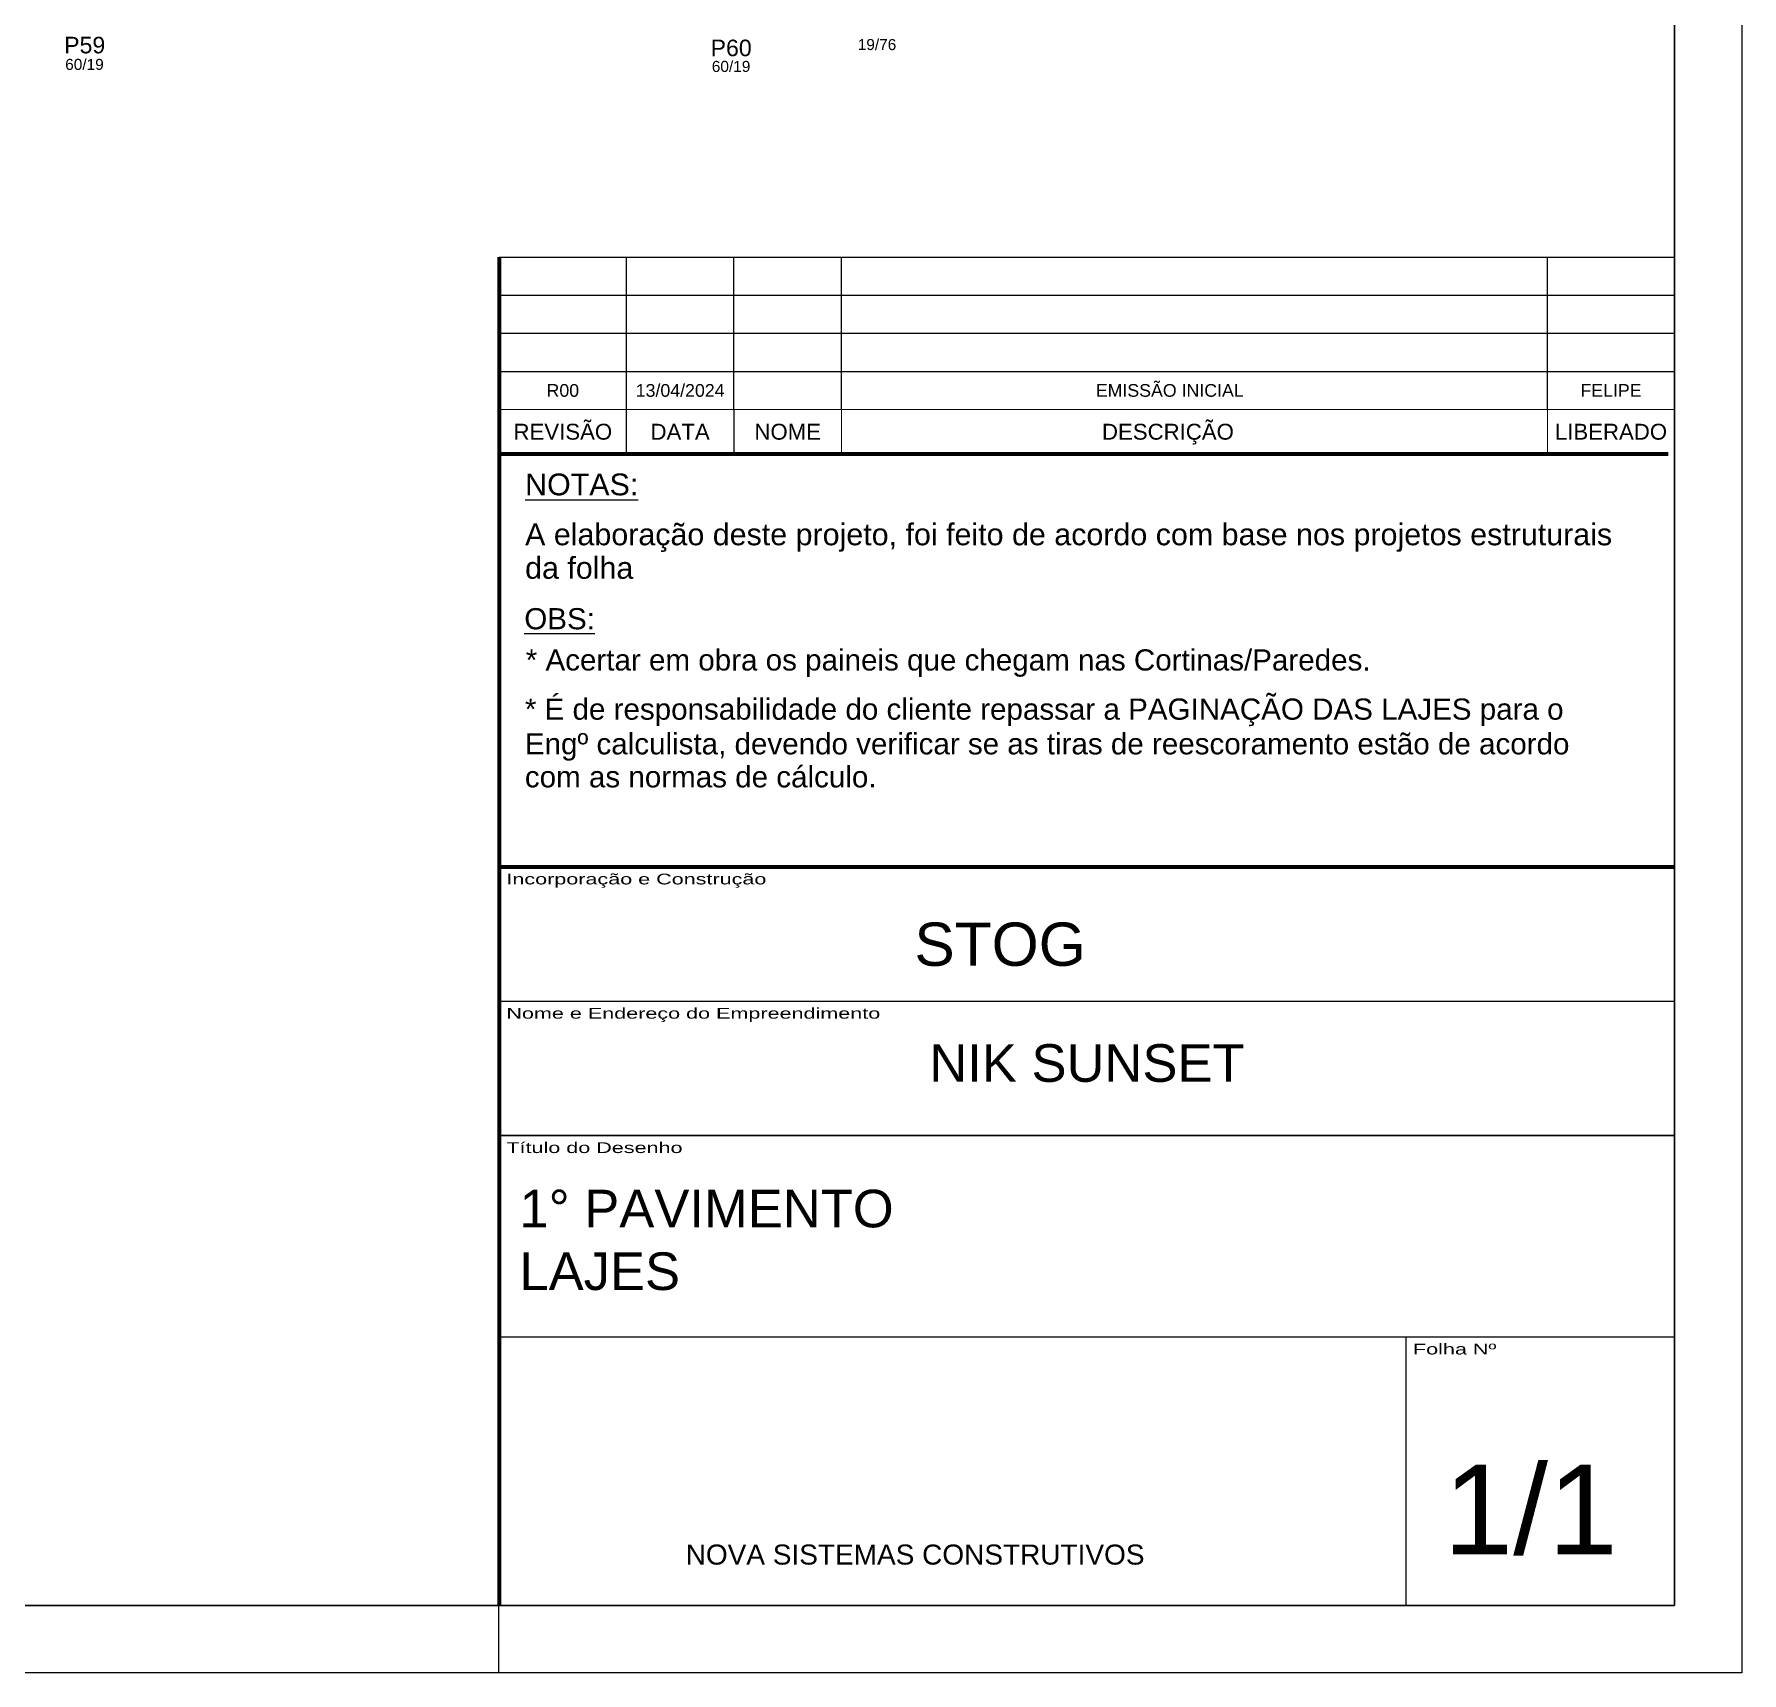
# Model space of a CAD drawing. Header units: millimetres. Extents: x 2332 to 8660, y 363 to 3984.
# Drawn here: x 7111 to 8660, y 363 to 1849 of the extents above; entities that cross this region are included whole.
import ezdxf
from ezdxf.enums import TextEntityAlignment as Align

# ---------------------------------------------------------------- set-up
doc = ezdxf.new("R2010")
doc.units = ezdxf.units.MM
for name, color, linetype, lineweight in [('CARIMBO', 255, 'Continuous', 9), ('FOLHA', 255, 'Continuous', 5), ('Folhas', 255, 'Continuous', 9)]:
    doc.layers.add(name, color=color, linetype=linetype, lineweight=lineweight)
for name, color, linetype in [('P-D', 2, 'Continuous'), ('PIL-N', 4, 'Continuous'), ('VIG-D', 2, 'Continuous')]:
    doc.layers.add(name, color=color, linetype=linetype)
doc.styles.add('ARIAL', font='arial.ttf')
doc.styles.get("Standard").update_dxf_attribs({"font": 'arial.ttf'})
doc.styles.add('Tecnologia', font='')
doc.styles.add('VERDANA', font='verdana.ttf', dxfattribs={"oblique": 15})
doc.styles.get('Tecnologia').set_extended_font_data('Forgotten Futurist')

# ---------------------------------------------------------------- blocks, each defined once
blk = doc.blocks.new('Carimbo Laje')
at = {"layer": 'CARIMBO', "color": 30}
for points, const_width in [([(124981.9, 144853.7), (123684.7, 144853.7), (123684.7, 144038.4)], 4.45), ([(123684.7, 144705.5), (124981.9, 144705.5)], 1.48), ([(123684.7, 144557.3), (124981.9, 144557.3)], 1.48), ([(123684.7, 144334.9), (124981.9, 144334.9)], 1.48), ([(124685.4, 144038.4), (124685.4, 144334.9)], 1.48), ([(123684.7, 144038.4), (124981.9, 144038.4)], 1.48)]:
    blk.add_lwpolyline(points, dxfattribs=dict(at, const_width=const_width))
at = {"color": 0, "linetype": 'Continuous', "ltscale": 5, "style": 'ARIAL'}
blk.add_text('NOVA SISTEMAS CONSTRUTIVOS', height=22.118, dxfattribs=at).set_placement((123890.4, 144083.7))
at = {"color": 7, "style": 'ARIAL'}
blk.add_attdef('INCORPORAÇÃO_E_CONTRUÇÃO', text='', height=45.7, dxfattribs=at).set_placement((124364.7, 144777.9), align=Align.MIDDLE_CENTER)
blk.add_attdef('NOME_DA_OBRA', text='', height=41.5, dxfattribs=at).set_placement((124333.3, 144616.6), align=Align.CENTER)
for tag, p in [('PAVIMENTO', (123706.9, 144455.9)), ('TIPO_DE_PROJETO', (123706.9, 144386.8))]:
    blk.add_attdef(tag, p, '', height=41.5, dxfattribs=at)
at = {"color": 7, "style": 'ARIAL', "oblique": 10}
blk.add_attdef('FOLHA_Nº', text='', height=111.2, dxfattribs=at).set_placement((124832.8, 144149.1), align=Align.CENTER)
at = {"layer": 'CARIMBO', "color": 7, "style": 'VERDANA'}
blk.add_attdef('ENDEREÇO', text='', height=14.8, dxfattribs=at).set_placement((124333.3, 144572.1), align=Align.CENTER)
at = {"layer": 'Folhas', "style": 'Tecnologia', "width": 1.5}
for s, p in [('Incorporação e Construção', (123692.5, 144846.3)), ('Nome e Endereço do Empreendimento', (123692.5, 144698.1)), ('Título do Desenho', (123692.5, 144549.8)), ('Folha Nº', (124693.1, 144327.5))]:
    blk.add_text(s, height=11.86, dxfattribs=at).set_placement(p, align=Align.TOP_LEFT)
blk = doc.blocks.new('Revisão Carimbo')
at = {"color": 30}
for p, q in [((0, 155), (925, 155)), ((100, 35), (100, 155)), ((184.66, 35), (184.66, 155)), ((269.32, 35), (269.32, 155)), ((825, 35), (825, 155)), ((0, 125), (925, 125)), ((0, 95), (925, 95)), ((0, 65), (925, 65))]:
    blk.add_line(p, q, dxfattribs=at)
for points, const_width in [([(0, 0), (0, 155)], 3), ([(0, 35), (925, 35)], 1), ([(100, 35), (100, 0)], 1), ([(184.66, 35), (184.66, 0)], 1), ([(269.32, 35), (269.32, 0)], 1), ([(825, 35), (825, 0)], 1), ([(0, 0), (920, 0)], 3)]:
    blk.add_lwpolyline(points, dxfattribs=dict(at, const_width=const_width))
at = {"color": 7, "style": 'ARIAL'}
for s, p in [('REVISÃO', (50, 17.5)), ('DESCRIÇÃO', (526.27, 17.5)), ('DATA', (142.33, 17.5)), ('NOME', (226.99, 17.5)), ('LIBERADO', (875, 17.5))]:
    blk.add_text(s, height=12.5, dxfattribs=at).set_placement(p, align=Align.MIDDLE_CENTER)
at = {"layer": 'CARIMBO', "color": 7, "style": 'ARIAL'}
for tag, p in [('REVISÃO_03', (50, 140)), ('DATA', (142.33, 140)), ('NOME', (226.99, 140)), ('LIBERADO', (875, 140)), ('REVISÃO_02', (50, 110)), ('DATA', (142.33, 110)), ('NOME', (226.99, 110)), ('LIBERADO', (875, 110)), ('REVISÃO_01', (50, 80)), ('DATA', (142.33, 80)), ('NOME', (226.99, 80)), ('LIBERADO', (875, 80)), ('REVISÃO_00', (50, 50)), ('DATA', (142.33, 50)), ('NOME', (226.99, 50)), ('LIBERADO', (875, 50))]:
    blk.add_attdef(tag, text='', height=10, dxfattribs=at).set_placement(p, align=Align.MIDDLE_CENTER)
for p in [(279.32, 140), (279.32, 110), (279.32, 80), (279.32, 50)]:
    blk.add_attdef('DESCRIÇÃO', text='', height=10, dxfattribs=at).set_placement(p, align=Align.MIDDLE_LEFT)

msp = doc.modelspace()

# ---------------------------------------------------------------- linework, layer by layer
at = {"color": 30}
for p, q in [((8599.15, 3923.08), (8599.15, 423.75)), ((8599.15, 423.75), (2484.47, 423.75))]:
    msp.add_line(p, q, dxfattribs=at)
at = {"layer": 'CARIMBO', "color": 30, "const_width": 3.65}
msp.add_lwpolyline([(7532.97, 1093.92), (7532.97, 1468.54)], dxfattribs=at)
at = {"layer": 'FOLHA'}
for p, q in [((8660.11, 3984.04), (8660.11, 362.79)), ((7532.28, 423.75), (7532.28, 362.79)), ((8660.11, 362.79), (2332.06, 362.79))]:
    msp.add_line(p, q, dxfattribs=at)

# ---------------------------------------------------------------- block references
at = {"layer": 'CARIMBO', "color": 1}
ref = msp.add_blockref('Revisão Carimbo', (7532.97, 1468.54), dxfattribs=dict(at, xscale=1.152505138133646, yscale=1.152505138133646, zscale=1.152505138133646))
ref.add_attrib('REVISÃO_00', 'R00', dxfattribs={"color": 1, "height": 11.525, "style": 'ARIAL'}).set_placement((7590.6, 1526.17), align=Align.MIDDLE_CENTER)
ref.add_attrib('DATA', '13/04/2024', dxfattribs={"color": 1, "height": 11.525, "style": 'ARIAL'}).set_placement((7697.01, 1526.17), align=Align.MIDDLE_CENTER)
ref.add_attrib('DESCRIÇÃO', '                                                 EMISSÃO INICIAL', dxfattribs={"color": 1, "height": 11.5251, "style": 'ARIAL'}).set_placement((7854.89, 1526.17), align=Align.MIDDLE_LEFT)
ref.add_attrib('LIBERADO', 'FELIPE', dxfattribs={"color": 1, "height": 11.525, "style": 'ARIAL'}).set_placement((8541.41, 1526.17), align=Align.MIDDLE_CENTER)
at = {"layer": 'CARIMBO', "linetype": 'ByBlock'}
ref = msp.add_blockref('Carimbo Laje', (-94125.27, -117963.48), dxfattribs=dict(at, xscale=0.8219144908905698, yscale=0.8219144908905698, zscale=0.8219144908905698))
ref.add_attrib('FOLHA_Nº', '  1/1', (8326.24, 470.25), dxfattribs={"layer": '0', "height": 81.442, "style": 'ARIAL'})
ref.add_attrib('TIPO_DE_PROJETO', 'LAJES', (7551.25, 710.1), dxfattribs={"layer": '0', "height": 34.118, "style": 'ARIAL'})
ref.add_attrib('PAVIMENTO', '1° PAVIMENTO', (7551.25, 766.94), dxfattribs={"layer": '0', "height": 34.1176, "style": 'ARIAL'})
ref.add_attrib('NOME_DA_OBRA', 'NIK SUNSET', dxfattribs={"layer": '0', "height": 34.118, "style": 'ARIAL'}).set_placement((8066.06, 898.96), align=Align.CENTER)
ref.add_attrib('INCORPORAÇÃO_E_CONTRUÇÃO', 'STOG', dxfattribs={"layer": '0', "height": 39.265, "style": 'ARIAL'}).set_placement((7987.23, 1043.45), align=Align.TOP_CENTER)

# ---------------------------------------------------------------- texts
at = {"layer": 'CARIMBO', "style": 'ARIAL'}
for s, height, p in [('%%UNOTAS:', 19.751, (7556.37, 1431.02)), ('A elaboração deste projeto, foi feito de acordo com base nos projetos estruturais', 19.7506, (7556.37, 1385.71)), ('da folha', 19.751, (7556.37, 1355.32)), ('%%UOBS:', 19.202, (7555.63, 1309.47)), ('* Acertar em obra os paineis que chegam nas Cortinas/Paredes.', 19.2019, (7556.98, 1272.07)), ('* É de responsabilidade do cliente repassar a PAGINAÇÃO DAS LAJES para o', 19.2019, (7556.16, 1227.47)), ('Engº calculista, devendo verificar se as tiras de reescoramento estão de acordo', 19.2019, (7556.16, 1196)), ('com as normas de cálculo.', 19.2019, (7556.16, 1166.06))]:
    msp.add_text(s, height=height, dxfattribs=at).set_placement(p)
at = {"layer": 'P-D', "linetype": 'Continuous'}
for p in [(7139.19, 1816.95), (7725.74, 1815.1)]:
    msp.add_text('60/19', height=10, dxfattribs=at).set_placement(p)
at = {"layer": 'PIL-N', "linetype": 'Continuous'}
for s, p in [('P59', (7138.23, 1831.95)), ('P60', (7724.65, 1829.38))]:
    msp.add_text(s, height=15, dxfattribs=at).set_placement(p)
at = {"layer": 'VIG-D', "linetype": 'Continuous'}
msp.add_text('19/76', height=10, rotation=359.87, dxfattribs=at).set_placement((7858.12, 1834.99))

doc.saveas('drawing.dxf')
